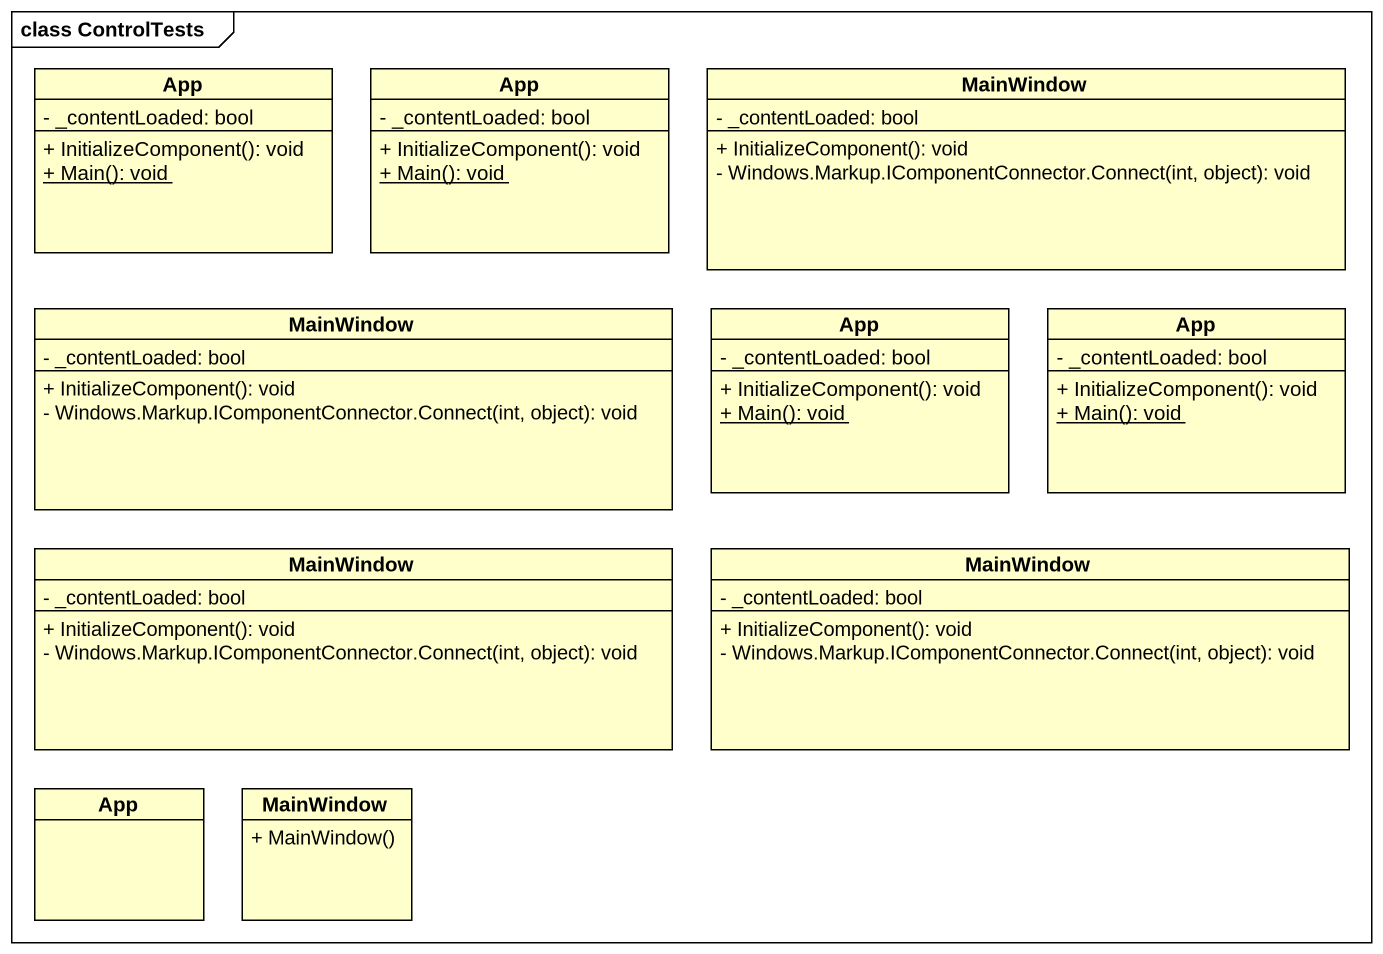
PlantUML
@startuml
mainframe class ControlTests
hide circle
hide empty members
skinparam classAttributeIconSize 0
class App {
  - _contentLoaded: bool
  + InitializeComponent(): void
  {static} + Main(): void
}
class "App" as App_2 {
  - _contentLoaded: bool
  + InitializeComponent(): void
  {static} + Main(): void
}
class MainWindow {
  - _contentLoaded: bool
  + InitializeComponent(): void
  - Windows.Markup.IComponentConnector.Connect(int, object): void
}
class "MainWindow" as MainWindow_2 {
  - _contentLoaded: bool
  + InitializeComponent(): void
  - Windows.Markup.IComponentConnector.Connect(int, object): void
}
class "App" as App_3 {
  - _contentLoaded: bool
  + InitializeComponent(): void
  {static} + Main(): void
}
class "App" as App_4 {
  - _contentLoaded: bool
  + InitializeComponent(): void
  {static} + Main(): void
}
class "MainWindow" as MainWindow_3 {
  - _contentLoaded: bool
  + InitializeComponent(): void
  - Windows.Markup.IComponentConnector.Connect(int, object): void
}
class "MainWindow" as MainWindow_4 {
  - _contentLoaded: bool
  + InitializeComponent(): void
  - Windows.Markup.IComponentConnector.Connect(int, object): void
}
class "App" as App_5
class "MainWindow" as MainWindow_5 {
  + MainWindow()
}
@enduml
